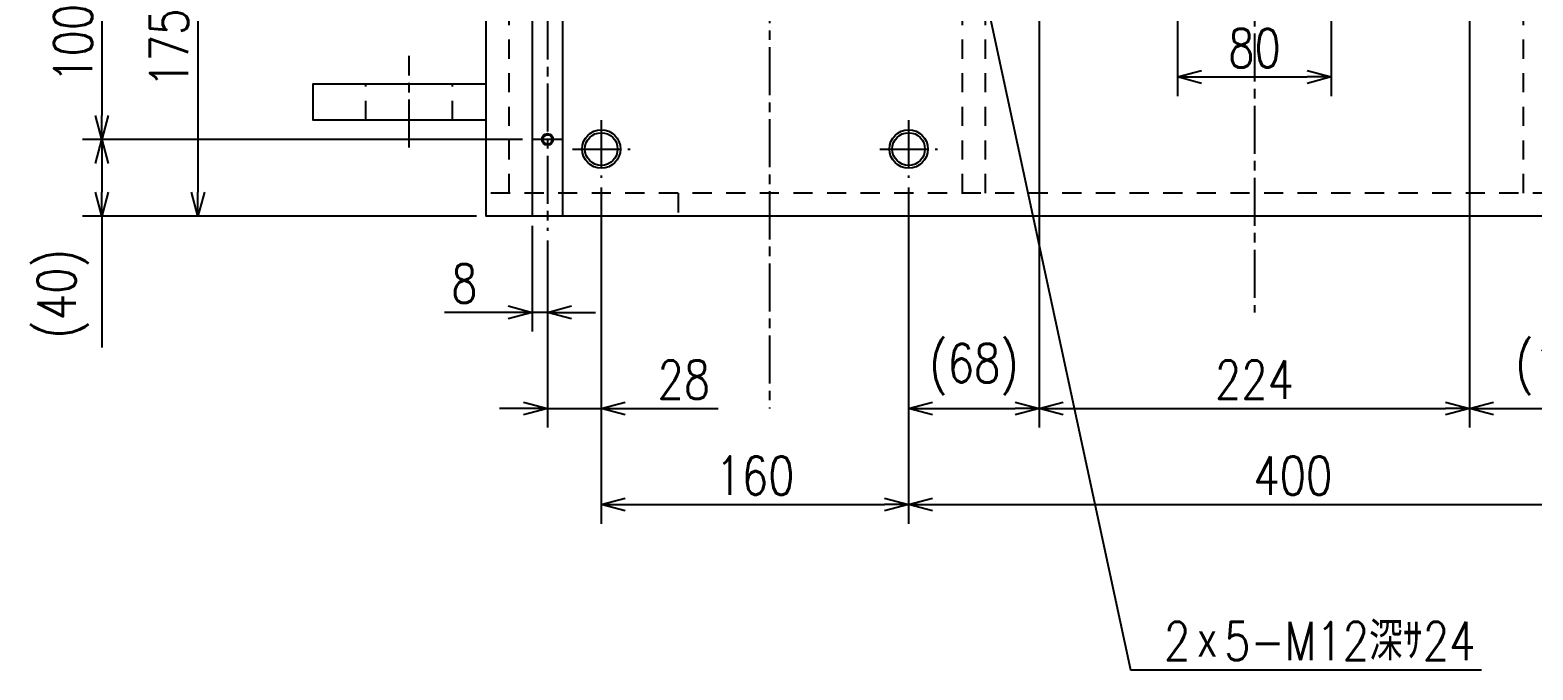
# Model space of a CAD drawing. Extents: x 0 to 4205, y 0 to 5940.
# Drawn here: x 2741 to 3523, y 1512 to 1845 of the extents above; entities that cross this region are included whole.
import ezdxf

# ---------------------------------------------------------------- set-up
doc = ezdxf.new("R2010")
doc.units = 0
doc.header["$LTSCALE"] = 5
doc.linetypes.add('GEN3A', pattern=[3.5, 2, -1.5])
doc.linetypes.add('GEN7A', pattern=[7.5, 5, -0.75, 1, -0.75])
doc.layers.get('0').update_dxf_attribs({"linetype": 'CONTINUOUS'})
doc.layers.get('DEFPOINTS').update_dxf_attribs({"linetype": 'CONTINUOUS'})
for name, color, linetype in [('2', 5, 'CONTINUOUS'), ('3A', 6, 'GEN3A'), ('4', 3, 'CONTINUOUS'), ('5', 3, 'CONTINUOUS'), ('7A', 4, 'GEN7A')]:
    doc.layers.add(name, color=color, linetype=linetype)
doc.layers.add('AM_5', color=92, linetype='CONTINUOUS', lineweight=25)
doc.styles.get("Standard").update_dxf_attribs({"font": 'romans.shx', "width": 0.8, "bigfont": 'extfont.shx'})
doc.dimstyles.new('GEN-ISO', dxfattribs={"dimscale": 5, "dimtxt": 4, "dimasz": 2.5, "dimexe": 2, "dimexo": 1, "dimgap": 1, "dimtad": 3, "dimdec": 3, "dimrnd": 0.001, "dimdsep": 46, "dimtxsty": 'Standard', "dimblk": 'OPEN30', "dimcen": 0, "dimclrt": 52, "dimadec": 0, "dimazin": 0, "dimtp": 0.1, "dimtm": 0.1, "dimtfac": 0.6, "dimtdec": 3, "dimtmove": 2, "dimatfit": 3, "dimldrblk": 'OPEN30', "dimfxl": 1, "dimarcsym": 0})
doc.dimstyles.new('GEN-ISO$0', dxfattribs={"dimscale": 5, "dimtxt": 4, "dimasz": 2.5, "dimexe": 2, "dimexo": 1, "dimgap": 1, "dimtad": 3, "dimdec": 3, "dimrnd": 0.001, "dimdsep": 46, "dimtxsty": 'Standard', "dimblk": 'OPEN30', "dimcen": 0, "dimclrt": 52, "dimadec": 0, "dimazin": 0, "dimtp": 0.1, "dimtm": 0.1, "dimtfac": 0.6, "dimtdec": 3, "dimtmove": 2, "dimatfit": 3, "dimldrblk": 'OPEN30', "dimfxl": 1, "dimarcsym": 0})

# ---------------------------------------------------------------- blocks, each defined once
blk = doc.blocks.new('_Open30')
at = {"color": 0, "linetype": 'ByBlock', "lineweight": -2}
for p, q in [((-1, 0.268), (0, 0)), ((0, 0), (-1, -0.268)), ((0, 0), (-1, 0))]:
    blk.add_line(p, q, dxfattribs=at)
blk = doc.blocks.new('*D86')
at = {"layer": '5', "color": 0, "lineweight": -2, "transparency": 16777216}
for p, q in [((3266.43, 2006.15), (3266.43, 1638.15)), ((3490.43, 2006.15), (3490.43, 1638.15)), ((3278.93, 1648.15), (3477.93, 1648.15))]:
    blk.add_line(p, q, dxfattribs=at)
at = {"layer": 'DEFPOINTS', "color": 0, "transparency": 16777216}
for p in [(3266.43, 2011.15), (3490.43, 2011.15), (3490.43, 1648.15)]:
    blk.add_point(p, dxfattribs=at)
at = {"layer": '5', "color": 0, "lineweight": -2, "transparency": 16777216, "xscale": 12.5, "yscale": 12.5, "zscale": 12.5, "rotation": 180}
blk.add_blockref('_Open30', (3266.43, 1648.15), dxfattribs=at)
at = {"layer": '5', "color": 0, "lineweight": -2, "transparency": 16777216, "xscale": 12.5, "yscale": 12.5, "zscale": 12.5}
blk.add_blockref('_Open30', (3490.43, 1648.15), dxfattribs=at)
at = {"layer": '5', "color": 52, "transparency": 16777216, "insert": (3378.43, 1663.15), "char_height": 20, "attachment_point": 5}
blk.add_mtext('224', dxfattribs=at)
blk = doc.blocks.new('*D104')
at = {"layer": '5', "color": 0, "lineweight": -2, "transparency": 16777216}
for p, q in [((3002.43, 1743.15), (3002.43, 1688.15)), ((3010.43, 1735.58), (3010.43, 1688.15)), ((2989.93, 1698.15), (2956.76, 1698.15)), ((3010.43, 1698.15), (3002.43, 1698.15)), ((3022.93, 1698.15), (3035.43, 1698.15))]:
    blk.add_line(p, q, dxfattribs=at)
at = {"layer": 'DEFPOINTS', "color": 0, "transparency": 16777216}
for p in [(3002.43, 1748.15), (3010.43, 1740.58), (3002.43, 1698.15)]:
    blk.add_point(p, dxfattribs=at)
at = {"layer": '5', "color": 0, "lineweight": -2, "transparency": 16777216, "xscale": 12.5, "yscale": 12.5, "zscale": 12.5}
blk.add_blockref('_Open30', (3002.43, 1698.15), dxfattribs=at)
at = {"layer": '5', "color": 0, "lineweight": -2, "transparency": 16777216, "xscale": 12.5, "yscale": 12.5, "zscale": 12.5, "rotation": 180}
blk.add_blockref('_Open30', (3010.43, 1698.15), dxfattribs=at)
at = {"layer": '5', "color": 52, "transparency": 16777216, "insert": (2967.09, 1713.15), "char_height": 20, "attachment_point": 5}
blk.add_mtext('8', dxfattribs=at)
blk = doc.blocks.new('*D105')
at = {"layer": '5', "color": 0, "lineweight": -2, "transparency": 16777216}
for p, q in [((3038.43, 1763.15), (3038.43, 1638.15)), ((3010.43, 1735.58), (3010.43, 1638.15)), ((2997.93, 1648.15), (2985.43, 1648.15)), ((3010.43, 1648.15), (3038.43, 1648.15)), ((3050.93, 1648.15), (3099.33, 1648.15))]:
    blk.add_line(p, q, dxfattribs=at)
at = {"layer": 'DEFPOINTS', "color": 0, "transparency": 16777216}
for p in [(3038.43, 1768.15), (3010.43, 1740.58), (3038.43, 1648.15)]:
    blk.add_point(p, dxfattribs=at)
at = {"layer": '5', "color": 0, "lineweight": -2, "transparency": 16777216, "xscale": 12.5, "yscale": 12.5, "zscale": 12.5}
blk.add_blockref('_Open30', (3010.43, 1648.15), dxfattribs=at)
at = {"layer": '5', "color": 0, "lineweight": -2, "transparency": 16777216, "xscale": 12.5, "yscale": 12.5, "zscale": 12.5, "rotation": 180}
blk.add_blockref('_Open30', (3038.43, 1648.15), dxfattribs=at)
at = {"layer": '5', "color": 52, "transparency": 16777216, "insert": (3081.38, 1663.15), "char_height": 20, "attachment_point": 5}
blk.add_mtext('28', dxfattribs=at)
blk = doc.blocks.new('*D106')
at = {"layer": '5', "color": 0, "lineweight": -2, "transparency": 16777216}
for p, q in [((3038.43, 1763.15), (3038.43, 1588.15)), ((3198.43, 1763.15), (3198.43, 1588.15)), ((3050.93, 1598.15), (3185.93, 1598.15))]:
    blk.add_line(p, q, dxfattribs=at)
at = {"layer": 'DEFPOINTS', "color": 0, "transparency": 16777216}
for p in [(3038.43, 1768.15), (3198.43, 1768.15), (3198.43, 1598.15)]:
    blk.add_point(p, dxfattribs=at)
at = {"layer": '5', "color": 0, "lineweight": -2, "transparency": 16777216, "xscale": 12.5, "yscale": 12.5, "zscale": 12.5, "rotation": 180}
blk.add_blockref('_Open30', (3038.43, 1598.15), dxfattribs=at)
at = {"layer": '5', "color": 0, "lineweight": -2, "transparency": 16777216, "xscale": 12.5, "yscale": 12.5, "zscale": 12.5}
blk.add_blockref('_Open30', (3198.43, 1598.15), dxfattribs=at)
at = {"layer": '5', "color": 52, "transparency": 16777216, "insert": (3118.43, 1613.15), "char_height": 20, "attachment_point": 5}
blk.add_mtext('160', dxfattribs=at)
blk = doc.blocks.new('*D107')
at = {"layer": '5', "color": 0, "lineweight": -2, "transparency": 16777216}
for p, q in [((3598.43, 1763.15), (3598.43, 1588.15)), ((3210.93, 1598.15), (3585.93, 1598.15))]:
    blk.add_line(p, q, dxfattribs=at)
at = {"layer": 'DEFPOINTS', "color": 0, "transparency": 16777216}
for p in [(3198.43, 1768.15), (3598.43, 1768.15), (3598.43, 1598.15)]:
    blk.add_point(p, dxfattribs=at)
at = {"layer": '5', "color": 0, "lineweight": -2, "transparency": 16777216, "xscale": 12.5, "yscale": 12.5, "zscale": 12.5, "rotation": 180}
blk.add_blockref('_Open30', (3198.43, 1598.15), dxfattribs=at)
at = {"layer": '5', "color": 0, "lineweight": -2, "transparency": 16777216, "xscale": 12.5, "yscale": 12.5, "zscale": 12.5}
blk.add_blockref('_Open30', (3598.43, 1598.15), dxfattribs=at)
at = {"layer": '5', "color": 52, "transparency": 16777216, "insert": (3398.43, 1613.15), "char_height": 20, "attachment_point": 5}
blk.add_mtext('400', dxfattribs=at)
blk = doc.blocks.new('*D125')
at = {"layer": '5', "color": 0, "lineweight": -2, "transparency": 16777216}
for p, q in [((2828.43, 1910.65), (2828.43, 1760.65)), ((2973.43, 1748.15), (2818.43, 1748.15))]:
    blk.add_line(p, q, dxfattribs=at)
at = {"layer": 'DEFPOINTS', "color": 0, "transparency": 16777216}
for p in [(3010.43, 1923.15), (2828.43, 1748.15), (2978.43, 1748.15)]:
    blk.add_point(p, dxfattribs=at)
at = {"layer": '5', "color": 0, "lineweight": -2, "transparency": 16777216, "xscale": 12.5, "yscale": 12.5, "zscale": 12.5}
for p, rotation in [((2828.43, 1923.15), 90), ((2828.43, 1748.15), 270)]:
    blk.add_blockref('_Open30', p, dxfattribs=dict(at, rotation=rotation))
at = {"layer": '5', "color": 52, "transparency": 16777216, "insert": (2813.43, 1835.65), "char_height": 20, "attachment_point": 5, "rotation": 90}
blk.add_mtext('175', dxfattribs=at)
blk = doc.blocks.new('*D127')
at = {"layer": '5', "color": 0, "lineweight": -2, "transparency": 16777216}
for p, q in [((2778.43, 1875.65), (2778.43, 1800.65)), ((2997.43, 1788.15), (2768.43, 1788.15))]:
    blk.add_line(p, q, dxfattribs=at)
at = {"layer": 'DEFPOINTS', "color": 0, "transparency": 16777216}
for p in [(3002.43, 1888.15), (2778.43, 1788.15), (3002.43, 1788.15)]:
    blk.add_point(p, dxfattribs=at)
at = {"layer": '5', "color": 0, "lineweight": -2, "transparency": 16777216, "xscale": 12.5, "yscale": 12.5, "zscale": 12.5}
for p, rotation in [((2778.43, 1888.15), 90), ((2778.43, 1788.15), 270)]:
    blk.add_blockref('_Open30', p, dxfattribs=dict(at, rotation=rotation))
at = {"layer": '5', "color": 52, "transparency": 16777216, "insert": (2763.43, 1838.15), "char_height": 20, "attachment_point": 5, "rotation": 90}
blk.add_mtext('100', dxfattribs=at)
blk = doc.blocks.new('*D157')
at = {"layer": '5', "color": 0, "lineweight": -2, "transparency": 16777216}
for p, q in [((2997.43, 1788.15), (2768.43, 1788.15)), ((2778.43, 1775.65), (2778.43, 1760.65)), ((2973.43, 1748.15), (2768.43, 1748.15)), ((2778.43, 1748.15), (2778.43, 1679.94))]:
    blk.add_line(p, q, dxfattribs=at)
at = {"layer": 'DEFPOINTS', "color": 0, "transparency": 16777216}
for p in [(3002.43, 1788.15), (2778.43, 1748.15), (2978.43, 1748.15)]:
    blk.add_point(p, dxfattribs=at)
at = {"layer": '5', "color": 0, "lineweight": -2, "transparency": 16777216, "xscale": 12.5, "yscale": 12.5, "zscale": 12.5}
for p, rotation in [((2778.43, 1788.15), 90), ((2778.43, 1748.15), 270)]:
    blk.add_blockref('_Open30', p, dxfattribs=dict(at, rotation=rotation))
at = {"layer": '5', "color": 52, "transparency": 16777216, "insert": (2758.19, 1707.79), "char_height": 20, "attachment_point": 5, "rotation": 90}
blk.add_mtext('(40)', dxfattribs=at)
blk = doc.blocks.new('*D159')
at = {"layer": '5', "color": 0, "lineweight": -2, "transparency": 16777216}
for p, q in [((3266.43, 1956.15), (3266.43, 1638.15)), ((3198.43, 1763.15), (3198.43, 1638.15)), ((3210.93, 1648.15), (3253.93, 1648.15))]:
    blk.add_line(p, q, dxfattribs=at)
at = {"layer": 'DEFPOINTS', "color": 0, "transparency": 16777216}
for p in [(3266.43, 1961.15), (3198.43, 1768.15), (3266.43, 1648.15)]:
    blk.add_point(p, dxfattribs=at)
at = {"layer": '5', "color": 0, "lineweight": -2, "transparency": 16777216, "xscale": 12.5, "yscale": 12.5, "zscale": 12.5, "rotation": 180}
blk.add_blockref('_Open30', (3198.43, 1648.15), dxfattribs=at)
at = {"layer": '5', "color": 0, "lineweight": -2, "transparency": 16777216, "xscale": 12.5, "yscale": 12.5, "zscale": 12.5}
blk.add_blockref('_Open30', (3266.43, 1648.15), dxfattribs=at)
at = {"layer": '5', "color": 52, "transparency": 16777216, "insert": (3232.43, 1668.39), "char_height": 20, "attachment_point": 5}
blk.add_mtext('(68)', dxfattribs=at)
blk = doc.blocks.new('*D160')
at = {"layer": '5', "color": 0, "lineweight": -2, "transparency": 16777216}
for p, q in [((3490.43, 1956.15), (3490.43, 1638.15)), ((3598.43, 1763.15), (3598.43, 1638.15)), ((3502.93, 1648.15), (3585.93, 1648.15))]:
    blk.add_line(p, q, dxfattribs=at)
at = {"layer": 'DEFPOINTS', "color": 0, "transparency": 16777216}
for p in [(3490.43, 1961.15), (3598.43, 1768.15), (3598.43, 1648.15)]:
    blk.add_point(p, dxfattribs=at)
at = {"layer": '5', "color": 0, "lineweight": -2, "transparency": 16777216, "xscale": 12.5, "yscale": 12.5, "zscale": 12.5, "rotation": 180}
blk.add_blockref('_Open30', (3490.43, 1648.15), dxfattribs=at)
at = {"layer": '5', "color": 0, "lineweight": -2, "transparency": 16777216, "xscale": 12.5, "yscale": 12.5, "zscale": 12.5}
blk.add_blockref('_Open30', (3598.43, 1648.15), dxfattribs=at)
at = {"layer": '5', "color": 52, "transparency": 16777216, "insert": (3544.43, 1668.39), "char_height": 20, "attachment_point": 5}
blk.add_mtext('(108)', dxfattribs=at)
blk = doc.blocks.new('*D353')
at = {"layer": 'AM_5', "color": 0, "lineweight": -2, "transparency": 16777216}
for p, q in [((3338.43, 1875.65), (3338.43, 1810.65)), ((3418.43, 1875.65), (3418.43, 1810.65)), ((3350.93, 1820.65), (3405.93, 1820.65))]:
    blk.add_line(p, q, dxfattribs=at)
at = {"layer": 'DEFPOINTS', "color": 0, "transparency": 16777216}
for p in [(3338.43, 1880.65), (3418.43, 1880.65), (3418.43, 1820.65)]:
    blk.add_point(p, dxfattribs=at)
at = {"layer": 'AM_5', "color": 0, "lineweight": -2, "transparency": 16777216, "xscale": 12.5, "yscale": 12.5, "zscale": 12.5, "rotation": 180}
blk.add_blockref('_Open30', (3338.43, 1820.65), dxfattribs=at)
at = {"layer": 'AM_5', "color": 0, "lineweight": -2, "transparency": 16777216, "xscale": 12.5, "yscale": 12.5, "zscale": 12.5}
blk.add_blockref('_Open30', (3418.43, 1820.65), dxfattribs=at)
at = {"layer": 'AM_5', "color": 52, "transparency": 16777216, "insert": (3378.43, 1835.65), "char_height": 20, "attachment_point": 5}
blk.add_mtext('80', dxfattribs=at)

msp = doc.modelspace()

# ---------------------------------------------------------------- linework, layer by layer
at = {"layer": '2'}
for points in [[(3778.4254, 2048.1495), (3778.4254, 1748.1495), (2978.4254, 1748.1495), (2978.4254, 2048.1495)], [(2978.4254, 1798.1495), (2888.4254, 1798.1495), (2888.4254, 1817.1495), (2978.4254, 1817.1495)]]:
    msp.add_lwpolyline(points, dxfattribs=at)
msp.add_lwpolyline([(3018.4254, 1748.1495), (3018.4254, 1915.1495, 1), (3002.4254, 1915.1495), (3002.4254, 1748.1495)], format="xyb", dxfattribs=at)
for centre, radius in [((3010.4254, 1788.1495), 2.45), ((3038.4254, 1783.1495), 8.5), ((3198.4254, 1783.1495), 8.5)]:
    msp.add_circle(centre, radius, dxfattribs=at)
at = {"layer": '3A'}
for p, q in [((2990.4254, 1760.1495), (2990.4254, 2048.1495)), ((3226.4254, 1760.1495), (3226.4254, 2048.1495)), ((3238.4254, 1760.1495), (3238.4254, 2048.1495)), ((3518.4254, 1760.1495), (3518.4254, 2048.1495)), ((2915.9254, 1798.1495), (2915.9254, 1817.1495)), ((2960.9254, 1798.1495), (2960.9254, 1817.1495)), ((3778.4254, 1760.1495), (2978.4254, 1760.1495)), ((3078.4254, 1760.1495), (3078.4254, 1748.1495))]:
    msp.add_line(p, q, dxfattribs=at)
at = {"layer": '4'}
for centre, radius in [((3038.4254, 1783.1495), 10), ((3198.4254, 1783.1495), 10), ((3010.4254, 1788.1495), 3)]:
    msp.add_circle(centre, radius, dxfattribs=at)
at = {"layer": '7A'}
for p, q in [((3125.9254, 2136.1416), (3125.9254, 1648.1495)), ((3378.4254, 1993.2058), (3378.4254, 1698.1495)), ((3010.4254, 1929.6815), (3010.4254, 1740.5846)), ((2938.4254, 1783.8645), (2938.4254, 1831.6051)), ((3038.4254, 1798.1495), (3038.4254, 1768.1495)), ((3198.4254, 1798.1495), (3198.4254, 1768.1495)), ((3018.4254, 1788.1495), (3002.4254, 1788.1495)), ((3023.4254, 1783.1495), (3053.4254, 1783.1495)), ((3183.4254, 1783.1495), (3213.4254, 1783.1495))]:
    msp.add_line(p, q, dxfattribs=at)

# ---------------------------------------------------------------- texts
at = {"layer": '5', "color": 52, "insert": (3331.3359, 1527.0763), "char_height": 20, "attachment_point": 4}
msp.add_mtext('2ｘ5-M12深ｻ24', dxfattribs=at)

# ---------------------------------------------------------------- dimensions: what is measured, and where the dimension line sits
at = {"layer": '5'}
for base, p1, p2, angle, override, picture, middle in [((3490.4254, 1648.1495), (3266.4254, 2011.1495), (3490.4254, 2011.1495), 180, {"dimtp": 0.05, "dimtm": 0.05, "dimtmove": 0}, '*D86', (3378.4254, 1663.1495)), ((3266.4254, 1648.1495), (3198.4254, 1768.1495), (3266.4254, 1961.1495), 180, {"dimpost": '(<>)', "dimtp": 0.027, "dimtm": 0, "dimtmove": 0}, '*D159', (3232.4254, 1668.3876)), ((3598.4254, 1648.1495), (3490.4254, 1961.1495), (3598.4254, 1768.1495), 180, {"dimpost": '(<>)', "dimtp": 0.027, "dimtm": 0, "dimtmove": 0}, '*D160', (3544.4254, 1668.3876)), ((2828.4254, 1748.1495), (3010.4254, 1923.1495), (2978.4254, 1748.1495), 90, {"dimse1": 1, "dimtp": 0.05, "dimtm": 0.05, "dimtmove": 1}, '*D125', (2813.4254, 1835.6495)), ((2778.4254, 1788.1495), (3002.4254, 1888.1495), (3002.4254, 1788.1495), 90, {"dimse1": 1, "dimtp": 0.05, "dimtm": 0.05, "dimtmove": 1}, '*D127', (2763.4254, 1838.1495)), ((2778.4254, 1748.1495), (3002.4254, 1788.1495), (2978.4254, 1748.1495), 90, {"dimpost": '(<>)', "dimtp": 0.027, "dimtm": 0, "dimtmove": 0}, '*D157', (2758.1873, 1707.7923)), ((3038.4254, 1648.1495), (3010.4254, 1740.5846), (3038.4254, 1768.1495), 180, {"dimtp": 0.05, "dimtm": 0.05, "dimtmove": 0}, '*D105', (3081.3778, 1663.1495)), ((3198.4254, 1598.1495), (3038.4254, 1768.1495), (3198.4254, 1768.1495), 180, {"dimtp": 0.05, "dimtm": 0.05, "dimtmove": 0}, '*D106', (3118.4254, 1613.1495)), ((3598.4254, 1598.1495), (3198.4254, 1768.1495), (3598.4254, 1768.1495), 180, {"dimse1": 1, "dimtp": 0.05, "dimtm": 0.05, "dimtmove": 1}, '*D107', (3398.4254, 1613.1495)), ((3002.4254, 1698.1495), (3010.4254, 1740.5846), (3002.4254, 1748.1495), 180, {"dimtp": 0.05, "dimtm": 0.05, "dimtmove": 0}, '*D104', (2967.092, 1713.1495))]:
    dim = msp.add_linear_dim(base=base, p1=p1, p2=p2, angle=angle, dimstyle='GEN-ISO', override=override, dxfattribs=at)
    dim.commit()
    dim.dimension.update_dxf_attribs({"geometry": picture, "text_midpoint": middle})
at = {"layer": 'AM_5'}
dim = msp.add_linear_dim(base=(3418.4254, 1820.6495), p1=(3338.4254, 1880.6495), p2=(3418.4254, 1880.6495), angle=0, dimstyle='GEN-ISO$0', override={"dimtp": 0.027, "dimtm": 0, "dimtmove": 0}, dxfattribs=at)
dim.commit()
dim.dimension.update_dxf_attribs({"geometry": '*D353', "text_midpoint": (3378.4254, 1835.6495)})

# ---------------------------------------------------------------- leaders
at = {"layer": '5', "annotation_type": 0, "has_hookline": 1, "hookline_direction": 0}
for points, text_width in [([(3493.9531, 1971.6797), (3635.099, 1512.7651), (3647.599, 1512.7651)], 112), ([(3221.2458, 1942.2966), (3313.8359, 1512.0763), (3326.3359, 1512.0763)], 165.3333)]:
    msp.add_leader(points, dimstyle='GEN-ISO', override={"dimpost": '(<>)', "dimtp": 0.027, "dimtm": 0}, dxfattribs=dict(at, text_width=text_width))

doc.saveas('drawing.dxf')
